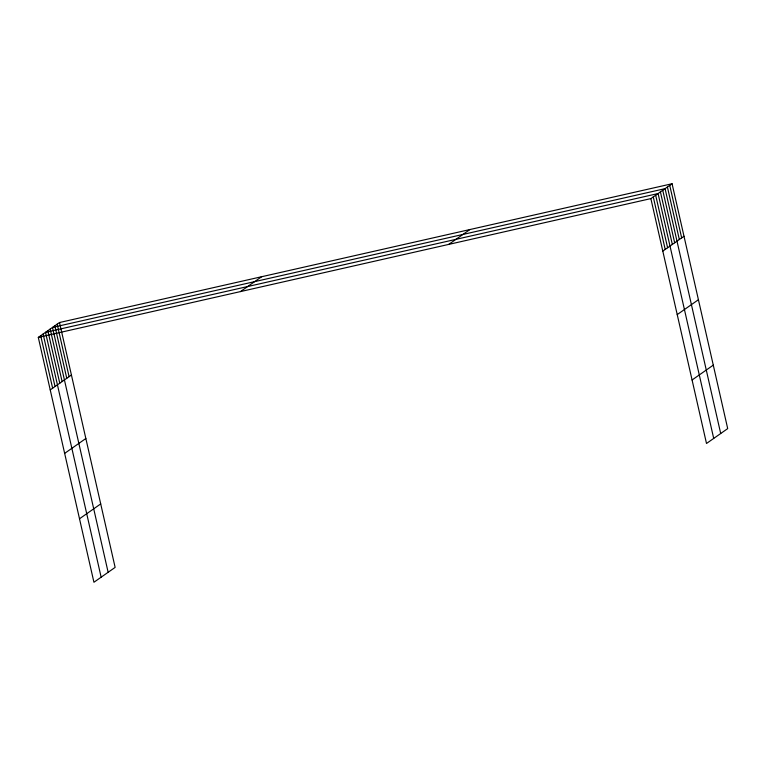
<?xml version="1.0" encoding="UTF-8"?>
<svg xmlns="http://www.w3.org/2000/svg" width="766" height="766" viewBox="0 0 766 766"><rect width="100%" height="100%" fill="white"/><g stroke="black" fill="none" stroke-linecap="round" stroke-linejoin="round"><path stroke-width="1.15" d="M59.499 322.524L115.13 567.395L93.931 582.256L38.3 337.394L59.499 322.524L672.069 183.744L727.7 428.606L706.501 443.476L650.87 198.605L672.069 183.744M50.23 389.894L71.429 375.034M240.447 291.597L261.646 276.727M64.65 453.376L85.849 438.506M448.723 244.402L469.922 229.541M79.511 518.774L100.71 503.913M662.801 251.114L684 236.244M677.221 314.596L698.42 299.726M692.081 379.993L713.28 365.133M38.3 337.394L650.87 198.605M669.733 185.382L681.663 237.881M667.406 187.009L679.337 239.519M720.701 433.518L665.07 188.647L52.5 327.436L108.14 572.298M662.743 190.284L674.674 242.784M660.407 191.921L672.337 244.421M713.711 438.42L658.08 193.549L45.51 332.339L101.141 577.2M655.677 195.234L667.598 247.744M653.274 196.919L665.204 249.429M57.163 324.162L69.093 376.661M54.836 325.799L66.766 378.299M50.173 329.064L62.103 381.573M47.837 330.701L59.767 383.211M43.107 334.024L55.037 386.524M40.703 335.709L52.634 388.209"/></g></svg>
